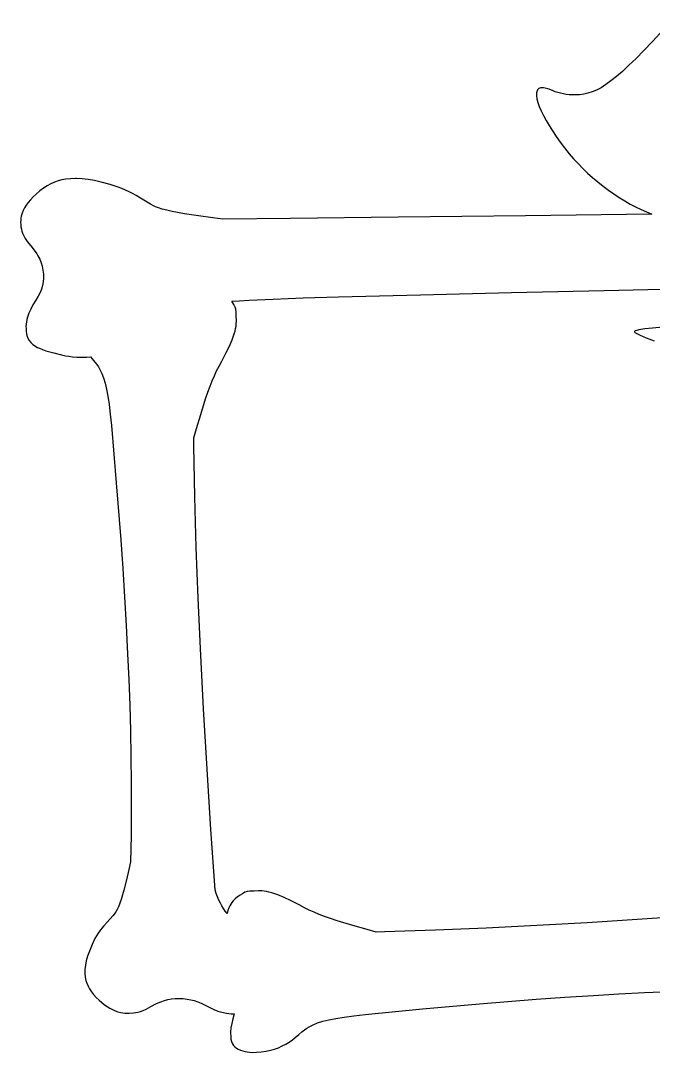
# Model space of a CAD drawing. Extents: x -996 to 1206, y -603 to 900.
# Drawn here: x -996 to -230, y -603 to 647 of the extents above; entities that cross this region are included whole.
import ezdxf

# ---------------------------------------------------------------- set-up
doc = ezdxf.new("R2010")
doc.units = 0

msp = doc.modelspace()

# ---------------------------------------------------------------- linework, layer by layer
at = {"layer": 'Layer 1'}
for p, q in [((-207.061983, 646.852968), (-230.852093, 621.431728)), ((-230.852093, 621.431728), (-241.193438, 610.681227)), ((-250.617076, 601.146869), (-259.21158, 592.760703)), ((-241.193438, 610.681227), (-250.617076, 601.146869)), ((-259.21158, 592.760703), (-267.065525, 585.454776)), ((-274.267485, 579.161138), (-280.906035, 573.811837)), ((-267.065525, 585.454776), (-274.267485, 579.161138)), ((-369.886971, 563.112543), (-370.439045, 562.040184)), ((-369.173192, 564.009934), (-369.886971, 563.112543)), ((-368.294962, 564.72627), (-369.173192, 564.009934)), ((-367.249541, 565.255462), (-368.294962, 564.72627)), ((-366.082425, 565.507695), (-367.249541, 565.255462)), ((-364.540188, 565.538826), (-366.082425, 565.507695)), ((-362.688915, 565.36274), (-364.540188, 565.538826)), ((-360.594691, 564.99332), (-362.688915, 565.36274)), ((-355.941731, 563.73001), (-360.594691, 564.99332)), ((-351.109986, 561.859962), (-355.941731, 563.73001)), ((-298.326968, 562.750438), (-303.597622, 560.498967)), ((-292.847203, 565.674439), (-298.326968, 562.750438)), ((-287.06975, 569.338921), (-292.847203, 565.674439)), ((-280.906035, 573.811837), (-287.06975, 569.338921)), ((-371.069044, 559.394918), (-371.152457, 557.834186)), ((-371.152457, 557.834186), (-371.085134, 556.12284)), ((-371.085134, 556.12284), (-370.509258, 552.272655)), ((-370.832155, 560.798946), (-371.069044, 559.394918)), ((-370.439045, 562.040184), (-370.832155, 560.798946)), ((-370.509258, 552.272655), (-369.363361, 547.893069)), ((-348.320768, 560.729897), (-351.109986, 561.859962)), ((-345.271012, 559.725106), (-348.320768, 560.729897)), ((-342.011778, 558.855094), (-345.271012, 559.725106)), ((-338.594129, 558.129365), (-342.011778, 558.855094)), ((-335.069124, 557.557422), (-338.594129, 558.129365)), ((-331.487827, 557.14877), (-335.069124, 557.557422)), ((-327.901297, 556.912912), (-331.487827, 557.14877)), ((-324.360596, 556.859351), (-327.901297, 556.912912)), ((-319.04065, 557.100218), (-324.360596, 556.859351)), ((-313.865888, 557.741809), (-319.04065, 557.100218)), ((-308.747737, 558.852075), (-313.865888, 557.741809)), ((-303.597622, 560.498967), (-308.747737, 558.852075)), ((-369.363361, 547.893069), (-367.669386, 543.032787)), ((-367.669386, 543.032787), (-365.449277, 537.740513)), ((-365.449277, 537.740513), (-362.724978, 532.064954)), ((-362.724978, 532.064954), (-359.518434, 526.054812)), ((-359.518434, 526.054812), (-355.851588, 519.758795)), ((-355.851588, 519.758795), (-351.746385, 513.225606)), ((-351.746385, 513.225606), (-347.224768, 506.503951)), ((-347.224768, 506.503951), (-342.308681, 499.642535)), ((-342.308681, 499.642535), (-337.020068, 492.690063)), ((-337.020068, 492.690063), (-331.380874, 485.69524)), ((-331.380874, 485.69524), (-326.179485, 479.643626)), ((-326.179485, 479.643626), (-320.728681, 473.718439)), ((-320.728681, 473.718439), (-315.052035, 467.934962)), ((-315.052035, 467.934962), (-309.173122, 462.30848)), ((-309.173122, 462.30848), (-303.115515, 456.854277)), ((-954.696515, 451.034172), (-959.135648, 449.01226)), ((-950.157149, 452.686085), (-954.696515, 451.034172)), ((-945.482353, 453.985692), (-950.157149, 452.686085)), ((-940.63693, 454.950685), (-945.482353, 453.985692)), ((-935.356333, 455.456074), (-940.63693, 454.950685)), ((-929.215735, 455.762073), (-935.356333, 455.456074)), ((-928.095652, 455.762073), (-929.215735, 455.762073)), ((-921.023716, 455.347284), (-928.095652, 455.762073)), ((-913.798383, 454.491805), (-921.023716, 455.347284)), ((-906.165629, 453.158002), (-913.798383, 454.491805)), ((-897.87143, 451.30824), (-906.165629, 453.158002)), ((-887.114859, 448.416908), (-897.87143, 451.30824)), ((-303.115515, 456.854277), (-296.902787, 451.587636)), ((-296.902787, 451.587636), (-290.558513, 446.523842)), ((-972.203619, 440.549617), (-976.593791, 436.870795)), ((-967.854002, 443.787674), (-972.203619, 440.549617)), ((-963.509744, 446.602658), (-967.854002, 443.787674)), ((-959.135648, 449.01226), (-963.509744, 446.602658)), ((-882.147979, 446.860747), (-887.114859, 448.416908)), ((-877.410746, 445.214695), (-882.147979, 446.860747)), ((-872.869691, 443.466584), (-877.410746, 445.214695)), ((-868.491349, 441.604241), (-872.869691, 443.466584)), ((-864.242251, 439.615498), (-868.491349, 441.604241)), ((-860.08893, 437.488185), (-864.242251, 439.615498)), ((-855.760124, 435.047403), (-860.08893, 437.488185)), ((-290.558513, 446.523842), (-284.106266, 441.678179)), ((-284.106266, 441.678179), (-277.569619, 437.065931)), ((-986.489353, 426.705638), (-988.923706, 423.418871)), ((-983.634778, 430.025871), (-986.489353, 426.705638)), ((-980.342189, 433.405585), (-983.634778, 430.025871)), ((-976.593791, 436.870795), (-980.342189, 433.405585)), ((-850.413985, 431.790795), (-855.760124, 435.047403)), ((-838.514896, 424.560378), (-850.413985, 431.790795)), ((-277.569619, 437.065931), (-270.972147, 432.702383)), ((-270.972147, 432.702383), (-264.337422, 428.602817)), ((-264.337422, 428.602817), (-257.689019, 424.782519)), ((-993.883365, 413.499212), (-994.814763, 410.086157)), ((-992.602919, 416.841673), (-993.883365, 413.499212)), ((-990.95563, 420.139554), (-992.602919, 416.841673)), ((-988.923706, 423.418871), (-990.95563, 420.139554)), ((-834.747829, 422.459593), (-838.514896, 424.560378)), ((-832.237124, 421.251573), (-834.747829, 422.459593)), ((-828.690868, 419.99045), (-832.237124, 421.251573)), ((-824.055372, 418.648053), (-828.690868, 419.99045)), ((-818.450783, 417.249578), (-824.055372, 418.648053)), ((-811.997247, 415.820217), (-818.450783, 417.249578)), ((-797.023922, 412.969621), (-811.997247, 415.820217)), ((-780.096569, 410.297823), (-797.023922, 412.969621)), ((-231.430093, 412.599684), (-384.273206, 410.458775)), ((-257.689019, 424.782519), (-251.050511, 421.256773)), ((-251.050511, 421.256773), (-244.445471, 418.040862)), ((-244.445471, 418.040862), (-237.897474, 415.150071)), ((-237.897474, 415.150071), (-231.430093, 412.599684)), ((-995.482054, 405.095696), (-995.541057, 402.457117)), ((-995.541057, 402.457117), (-995.421259, 399.780429)), ((-995.241029, 407.653074), (-995.482054, 405.095696)), ((-994.814763, 410.086157), (-995.241029, 407.653074)), ((-763.022124, 407.960685), (-780.096569, 410.297823)), ((-750.674902, 406.302629), (-763.022124, 407.960685)), ((-668.979176, 407.28679), (-750.674902, 406.302629)), ((-538.484088, 408.679991), (-668.979176, 407.28679)), ((-384.273206, 410.458775), (-538.484088, 408.679991)), ((-995.421259, 399.780429), (-995.125877, 397.108727)), ((-995.125877, 397.108727), (-994.658132, 394.485106)), ((-994.658132, 394.485106), (-994.021243, 391.952658)), ((-994.021243, 391.952658), (-993.21843, 389.554479)), ((-993.21843, 389.554479), (-991.794604, 386.348561)), ((-991.794604, 386.348561), (-989.94643, 383.081006)), ((-989.94643, 383.081006), (-987.497489, 379.478302)), ((-987.497489, 379.478302), (-983.331846, 374.129284)), ((-983.331846, 374.129284), (-977.968322, 367.163969)), ((-977.968322, 367.163969), (-976.143769, 364.521719)), ((-976.143769, 364.521719), (-974.627041, 362.07309)), ((-974.627041, 362.07309), (-972.351301, 357.801725)), ((-972.351301, 357.801725), (-970.647877, 353.682069)), ((-970.647877, 353.682069), (-969.423708, 349.451834)), ((-969.423708, 349.451834), (-968.585735, 344.848729)), ((-968.585735, 344.848729), (-968.06265, 339.779314)), ((-968.06265, 339.779314), (-967.97864, 335.108185)), ((-969.158985, 326.107395), (-970.368444, 321.727747)), ((-968.341491, 330.621994), (-969.158985, 326.107395)), ((-967.97864, 335.108185), (-968.341491, 330.621994)), ((-974.182796, 313.170791), (-977.017124, 308.477341)), ((-972.004808, 317.501569), (-974.182796, 313.170791)), ((-970.368444, 321.727747), (-972.004808, 317.501569)), ((-610.843029, 312.337769), (-511.689587, 314.982764)), ((-511.689587, 314.982764), (-401.435794, 317.584045)), ((-401.435794, 317.584045), (-289.115786, 320.139495)), ((-289.115786, 320.139495), (-183.763696, 322.646996)), ((-980.596034, 302.650992), (-983.396694, 297.430976)), ((-977.017124, 308.477341), (-980.596034, 302.650992)), ((-739.712318, 306.925119), (-730.478347, 307.610219)), ((-737.463374, 303.238563), (-739.712318, 306.925119)), ((-735.863869, 300.049123), (-737.463374, 303.238563)), ((-735.064485, 297.347174), (-735.863869, 300.049123)), ((-730.478347, 307.610219), (-718.997862, 308.292952)), ((-718.997862, 308.292952), (-689.861984, 309.651182)), ((-689.861984, 309.651182), (-653.433951, 310.999542)), ((-653.433951, 310.999542), (-610.843029, 312.337769)), ((-987.18593, 287.751618), (-987.914361, 284.974397)), ((-985.54977, 292.552712), (-987.18593, 287.751618)), ((-983.396694, 297.430976), (-985.54977, 292.552712)), ((-734.701872, 293.969966), (-735.064485, 297.347174)), ((-734.465497, 289.007955), (-734.701872, 293.969966)), ((-734.394116, 283.730873), (-734.465497, 289.007955)), ((-988.841371, 279.363121), (-989.064485, 276.365729)), ((-989.064485, 276.365729), (-988.996737, 274.087184)), ((-988.462086, 282.205454), (-988.841371, 279.363121)), ((-987.914361, 284.974397), (-988.462086, 282.205454)), ((-735.314192, 273.925107), (-734.817089, 276.688914)), ((-734.817089, 276.688914), (-734.526485, 279.408452)), ((-734.526485, 279.408452), (-734.394116, 283.730873)), ((-198.647639, 277.51019), (-230.504066, 274.593007)), ((-988.996737, 274.087184), (-988.721681, 270.85273)), ((-988.721681, 270.85273), (-988.342415, 267.673817)), ((-988.342415, 267.673817), (-987.962041, 265.561895)), ((-987.962041, 265.561895), (-986.835321, 262.38273)), ((-739.630256, 260.413806), (-737.066485, 267.590396)), ((-737.066485, 267.590396), (-736.052442, 270.948458)), ((-736.052442, 270.948458), (-735.314192, 273.925107)), ((-252.463836, 270.443536), (-252.644557, 270.125872)), ((-252.644557, 270.125872), (-252.605594, 269.812896)), ((-252.605594, 269.812896), (-251.994896, 269.250801)), ((-251.469317, 271.087287), (-252.463836, 270.443536)), ((-251.994896, 269.250801), (-250.608892, 268.429241)), ((-249.674, 271.732862), (-251.469317, 271.087287)), ((-250.608892, 268.429241), (-245.694455, 266.074334)), ((-247.129844, 272.368972), (-249.674, 271.732862)), ((-240.002864, 273.567647), (-247.129844, 272.368972)), ((-245.694455, 266.074334), (-238.229265, 262.881385)), ((-230.504066, 274.593007), (-240.002864, 273.567647)), ((-238.229265, 262.881385), (-228.580306, 258.983604)), ((-986.835321, 262.38273), (-985.314772, 259.601037)), ((-985.314772, 259.601037), (-983.331926, 257.11426)), ((-983.331926, 257.11426), (-980.818319, 254.81984)), ((-980.818319, 254.81984), (-978.882766, 253.368767)), ((-978.882766, 253.368767), (-976.969086, 252.13652)), ((-976.969086, 252.13652), (-974.942731, 251.044281)), ((-974.942731, 251.044281), (-972.669152, 250.013229)), ((-972.669152, 250.013229), (-969.03907, 248.595922)), ((-746.954157, 244.261746), (-742.877419, 252.743676)), ((-742.877419, 252.743676), (-739.630256, 260.413806)), ((-969.03907, 248.595922), (-964.877392, 247.158087)), ((-964.877392, 247.158087), (-955.554879, 244.381971)), ((-955.554879, 244.381971), (-945.892885, 242.007164)), ((-945.892885, 242.007164), (-941.306854, 241.070966)), ((-941.306854, 241.070966), (-937.08268, 240.355951)), ((-937.08268, 240.355951), (-932.574167, 239.828398)), ((-932.574167, 239.828398), (-927.477356, 239.492136)), ((-927.477356, 239.492136), (-921.803345, 239.347448)), ((-921.803345, 239.347448), (-915.563235, 239.394618)), ((-915.563235, 239.394618), (-910.880096, 239.632728)), ((-910.880096, 239.632728), (-908.76343, 237.092728)), ((-752.006652, 234.649756), (-746.954157, 244.261746)), ((-908.76343, 237.092728), (-905.684828, 233.329544)), ((-905.684828, 233.329544), (-903.343391, 230.232785)), ((-903.343391, 230.232785), (-901.454195, 227.406434)), ((-901.454195, 227.406434), (-899.732318, 224.454479)), ((-758.293375, 222.619096), (-755.384485, 228.379117)), ((-755.384485, 228.379117), (-752.006652, 234.649756)), ((-899.732318, 224.454479), (-897.322213, 219.590374)), ((-897.322213, 219.590374), (-895.190595, 214.158416)), ((-895.190595, 214.158416), (-893.288649, 207.924888)), ((-763.686617, 210.585446), (-761.040237, 216.7419)), ((-761.040237, 216.7419), (-758.293375, 222.619096)), ((-893.288649, 207.924888), (-891.567555, 200.656072)), ((-891.567555, 200.656072), (-889.978499, 192.118249)), ((-768.924112, 196.786448), (-766.294061, 203.987656)), ((-766.294061, 203.987656), (-763.686617, 210.585446)), ((-889.978499, 192.118249), (-888.472661, 182.077702)), ((-777.565374, 169.941507), (-771.638318, 188.81974)), ((-771.638318, 188.81974), (-768.924112, 196.786448)), ((-888.472661, 182.077702), (-887.001225, 170.300712)), ((-887.001225, 170.300712), (-885.515374, 156.553562)), ((-782.689485, 152.770034), (-777.565374, 169.941507)), ((-885.515374, 156.553562), (-879.740101, 87.120733)), ((-785.961485, 141.710451), (-782.689485, 152.770034)), ((-785.996763, 131.770951), (-785.961485, 141.710451)), ((-784.712049, 70.082942), (-785.996763, 131.770951)), ((-879.740101, 87.120733), (-874.43589, 18.02976)), ((-782.910402, 8.666215), (-784.712049, 70.082942)), ((-874.43589, 18.02976), (-872.020975, -16.463167)), ((-780.632283, -52.546194), (-782.910402, 8.666215)), ((-872.020975, -16.463167), (-869.796477, -50.961392)), ((-869.796477, -50.961392), (-867.786611, -85.49517)), ((-777.918152, -113.621254), (-780.632283, -52.546194)), ((-867.786611, -85.49517), (-866.015596, -120.094755)), ((-866.015596, -120.094755), (-864.655505, -151.077118)), ((-774.156557, -186.559884), (-777.918152, -113.621254)), ((-864.655505, -151.077118), (-863.522507, -182.158051)), ((-863.522507, -182.158051), (-862.633886, -213.359346)), ((-769.899097, -259.509417), (-774.156557, -186.559884)), ((-862.633886, -213.359346), (-862.006926, -244.702794)), ((-862.006926, -244.702794), (-861.658911, -276.210189)), ((-765.217191, -332.583966), (-769.899097, -259.509417)), ((-861.658911, -276.210189), (-861.607125, -307.903323)), ((-861.607125, -307.903323), (-861.868851, -339.803988)), ((-760.182263, -405.897643), (-765.217191, -332.583966)), ((-861.868851, -339.803988), (-862.461374, -371.933977)), ((-862.461374, -371.933977), (-864.53393, -381.08856)), ((-864.53393, -381.08856), (-867.435541, -393.744477)), ((-867.435541, -393.744477), (-870.671685, -406.275928)), ((-870.671685, -406.275928), (-874.021662, -417.339415)), ((-758.698383, -410.272567), (-760.182263, -405.897643)), ((-757.135808, -414.386088), (-758.698383, -410.272567)), ((-727.171097, -410.422032), (-730.512048, -412.499049)), ((-724.000023, -408.779795), (-727.171097, -410.422032)), ((-721.306152, -407.943754), (-724.000023, -408.779795)), ((-717.933896, -407.53803), (-721.306152, -407.943754)), ((-712.975471, -407.238213), (-717.933896, -407.53803)), ((-707.6999, -407.099347), (-712.975471, -407.238213)), ((-703.376207, -407.176477), (-707.6999, -407.099347)), ((-700.653979, -407.431116), (-703.376207, -407.176477)), ((-697.885768, -407.89027), (-700.653979, -407.431116)), ((-694.901652, -408.58784), (-697.885768, -407.89027)), ((-691.531708, -409.557727), (-694.901652, -408.58784)), ((-684.323439, -412.030824), (-691.531708, -409.557727)), ((-676.613462, -415.182278), (-684.323439, -412.030824)), ((-875.666182, -422.098891), (-877.251371, -426.225239)), ((-874.021662, -417.339415), (-875.666182, -422.098891)), ((-755.486639, -418.253241), (-757.135808, -414.386088)), ((-753.742979, -421.889063), (-755.486639, -418.253241)), ((-751.896928, -425.30859), (-753.742979, -421.889063)), ((-741.195664, -423.169139), (-742.445123, -425.291219)), ((-739.762373, -421.133741), (-741.195664, -423.169139)), ((-738.107208, -419.12681), (-739.762373, -421.133741)), ((-735.781161, -416.691987), (-738.107208, -419.12681)), ((-733.315755, -414.535883), (-735.781161, -416.691987)), ((-730.512048, -412.499049), (-733.315755, -414.535883)), ((-668.08115, -419.152866), (-676.613462, -415.182278)), ((-658.405874, -424.083366), (-668.08115, -419.152866)), ((-652.091152, -427.38181), (-658.405874, -424.083366)), ((-883.643225, -436.763755), (-891.265652, -445.329393)), ((-881.41781, -434.044915), (-883.643225, -436.763755)), ((-880.126708, -432.223699), (-881.41781, -434.044915)), ((-878.747967, -429.629746), (-880.126708, -432.223699)), ((-877.251371, -426.225239), (-878.747967, -429.629746)), ((-749.94059, -428.526856), (-751.896928, -425.30859)), ((-747.866066, -431.558899), (-749.94059, -428.526856)), ((-745.665458, -434.419755), (-747.866066, -431.558899)), ((-744.847556, -431.001285), (-745.665458, -434.419755)), ((-743.548791, -427.558199), (-744.847556, -431.001285)), ((-742.445123, -425.291219), (-743.548791, -427.558199)), ((-646.29466, -430.216855), (-652.091152, -427.38181)), ((-640.383423, -432.888256), (-646.29466, -430.216855)), ((-634.194474, -435.455531), (-640.383423, -432.888256)), ((-627.564841, -437.978196), (-634.194474, -435.455531)), ((-164.050611, -435.664277), (-236.940953, -440.850033)), ((-894.693219, -449.179451), (-897.271708, -452.305588)), ((-891.265652, -445.329393), (-894.693219, -449.179451)), ((-620.331557, -440.515767), (-627.564841, -437.978196)), ((-612.331651, -443.127762), (-620.331557, -440.515767)), ((-593.380096, -448.813088), (-612.331651, -443.127762)), ((-576.138096, -453.716699), (-593.380096, -448.813088)), ((-370.862914, -449.034421), (-432.044168, -452.093487)), ((-309.826152, -445.54106), (-370.862914, -449.034421)), ((-236.940953, -440.850033), (-309.826152, -445.54106)), ((-903.67239, -461.591116), (-905.571031, -464.907406)), ((-901.665119, -458.401632), (-903.67239, -461.591116)), ((-899.535973, -455.31458), (-901.665119, -458.401632)), ((-897.271708, -452.305588), (-899.535973, -455.31458)), ((-565.03443, -456.847588), (-576.138096, -453.716699)), ((-555.103707, -456.750588), (-565.03443, -456.847588)), ((-493.435803, -454.678722), (-555.103707, -456.750588)), ((-432.044168, -452.093487), (-493.435803, -454.678722)), ((-909.095392, -472.017897), (-912.344152, -479.928088)), ((-907.374283, -468.374876), (-909.095392, -472.017897)), ((-905.571031, -464.907406), (-907.374283, -468.374876)), ((-914.46937, -486.043213), (-916.056722, -491.686136)), ((-912.344152, -479.928088), (-914.46937, -486.043213)), ((-917.152594, -497.045966), (-917.803374, -502.31181)), ((-916.056722, -491.686136), (-917.152594, -497.045966)), ((-917.803374, -502.31181), (-917.774626, -507.042306)), ((-917.774626, -507.042306), (-917.415319, -511.730976)), ((-917.415319, -511.730976), (-916.613658, -515.395134)), ((-916.613658, -515.395134), (-915.47231, -518.946332)), ((-915.47231, -518.946332), (-913.974677, -522.411804)), ((-913.974677, -522.411804), (-912.104165, -525.818783)), ((-912.104165, -525.818783), (-909.844175, -529.194501)), ((-909.844175, -529.194501), (-907.178111, -532.566192)), ((-907.178111, -532.566192), (-904.089376, -535.961087)), ((-904.089376, -535.961087), (-900.561374, -539.406421)), ((-371.311704, -538.221789), (-336.806637, -535.771495)), ((-336.806637, -535.771495), (-302.232596, -533.559116)), ((-302.232596, -533.559116), (-271.269925, -531.803524)), ((-271.269925, -531.803524), (-240.205509, -530.273357)), ((-240.205509, -530.273357), (-209.017432, -528.985749)), ((-900.561374, -539.406421), (-897.225003, -542.362865)), ((-897.225003, -542.362865), (-893.958682, -544.974885)), ((-893.958682, -544.974885), (-890.737054, -547.256926)), ((-890.737054, -547.256926), (-887.534759, -549.223437)), ((-887.534759, -549.223437), (-884.326436, -550.888862)), ((-843.589167, -550.124756), (-838.110874, -547.246893)), ((-838.110874, -547.246893), (-830.971601, -543.552202)), ((-830.971601, -543.552202), (-825.772486, -541.284949)), ((-825.772486, -541.284949), (-821.429166, -539.774681)), ((-821.429166, -539.774681), (-817.25655, -538.684606)), ((-817.25655, -538.684606), (-812.989499, -537.95764)), ((-812.989499, -537.95764), (-808.362874, -537.536699)), ((-808.362874, -537.536699), (-803.280605, -537.373099)), ((-803.280605, -537.373099), (-798.610424, -537.52038)), ((-798.610424, -537.52038), (-794.139961, -537.99332)), ((-794.139961, -537.99332), (-789.656846, -538.806699)), ((-789.656846, -538.806699), (-785.322298, -539.906103)), ((-785.322298, -539.906103), (-781.155668, -541.317126)), ((-781.155668, -541.317126), (-776.902661, -543.137602)), ((-776.902661, -543.137602), (-772.308985, -545.465366)), ((-772.308985, -545.465366), (-766.60833, -548.401008)), ((-766.60833, -548.401008), (-761.487456, -550.72814)), ((-509.254336, -549.926014), (-440.237337, -543.7409)), ((-440.237337, -543.7409), (-405.778402, -540.886192)), ((-405.778402, -540.886192), (-371.311704, -538.221789)), ((-884.326436, -550.888862), (-881.086726, -552.267648)), ((-881.086726, -552.267648), (-877.79027, -553.374241)), ((-877.79027, -553.374241), (-874.411708, -554.223088)), ((-874.411708, -554.223088), (-871.99522, -554.650579)), ((-871.99522, -554.650579), (-869.448205, -554.945252)), ((-869.448205, -554.945252), (-864.135432, -555.137971)), ((-864.135432, -555.137971), (-858.81906, -554.804895)), ((-858.81906, -554.804895), (-856.267548, -554.442323)), ((-856.267548, -554.442323), (-853.844763, -553.949671)), ((-853.844763, -553.949671), (-850.592956, -553.030893)), ((-850.592956, -553.030893), (-847.265458, -551.797727)), ((-847.265458, -551.797727), (-843.589167, -550.124756)), ((-761.487456, -550.72814), (-756.686326, -552.555982)), ((-756.686326, -552.555982), (-751.944902, -553.993754)), ((-751.944902, -553.993754), (-746.445103, -555.195887)), ((-746.445103, -555.195887), (-740.629541, -555.907588)), ((-740.629541, -555.907588), (-737.004763, -555.942866)), ((-738.738924, -561.888513), (-740.074879, -567.597843)), ((-737.004763, -555.942866), (-738.738924, -561.888513)), ((-622.630077, -563.200686), (-614.112904, -561.502997)), ((-614.112904, -561.502997), (-604.092112, -559.869315)), ((-604.092112, -559.869315), (-592.334669, -558.247823)), ((-592.334669, -558.247823), (-578.607541, -556.586699)), ((-578.607541, -556.586699), (-509.254336, -549.926014)), ((-740.980415, -572.965378), (-741.423319, -577.885643)), ((-740.074879, -567.597843), (-740.980415, -572.965378)), ((-652.051387, -575.351598), (-649.251851, -573.427088)), ((-649.251851, -573.427088), (-646.323235, -571.667921)), ((-646.323235, -571.667921), (-641.49021, -569.196002)), ((-641.49021, -569.196002), (-636.085697, -566.995369)), ((-636.085697, -566.995369), (-629.876663, -565.014204)), ((-629.876663, -565.014204), (-622.630077, -563.200686)), ((-741.423319, -577.885643), (-741.445473, -579.980547)), ((-741.445473, -579.980547), (-741.299818, -582.727532)), ((-741.299818, -582.727532), (-740.955874, -586.440504)), ((-740.955874, -586.440504), (-740.195687, -589.547235)), ((-666.643235, -587.269532), (-663.3403, -584.665503)), ((-663.3403, -584.665503), (-658.838041, -580.85781)), ((-658.838041, -580.85781), (-655.115549, -577.731742)), ((-655.115549, -577.731742), (-652.051387, -575.351598)), ((-740.195687, -589.547235), (-739.202618, -592.078846)), ((-739.202618, -592.078846), (-737.90658, -594.179154)), ((-737.90658, -594.179154), (-736.237486, -595.991977)), ((-736.237486, -595.991977), (-734.371688, -597.461047)), ((-734.371688, -597.461047), (-732.177712, -598.735113)), ((-732.177712, -598.735113), (-729.570636, -599.856896)), ((-693.029553, -600.083515), (-688.215027, -598.679206)), ((-688.215027, -598.679206), (-683.594208, -596.935643)), ((-683.594208, -596.935643), (-678.901767, -594.822393)), ((-678.901767, -594.822393), (-674.653965, -592.587802)), ((-674.653965, -592.587802), (-670.638541, -590.110604)), ((-670.638541, -590.110604), (-666.643235, -587.269532)), ((-729.570636, -599.856896), (-726.465541, -600.869116)), ((-726.465541, -600.869116), (-723.709083, -601.590611)), ((-723.709083, -601.590611), (-721.150806, -602.088831)), ((-721.150806, -602.088831), (-718.491612, -602.411546)), ((-718.491612, -602.411546), (-715.432402, -602.606532)), ((-715.432402, -602.606532), (-709.863865, -602.514655)), ((-709.863865, -602.514655), (-704.205263, -602.112643)), ((-704.205263, -602.112643), (-698.27917, -601.208138)), ((-698.27917, -601.208138), (-693.029553, -600.083515))]:
    msp.add_line(p, q, dxfattribs=at)

doc.saveas('drawing.dxf')
